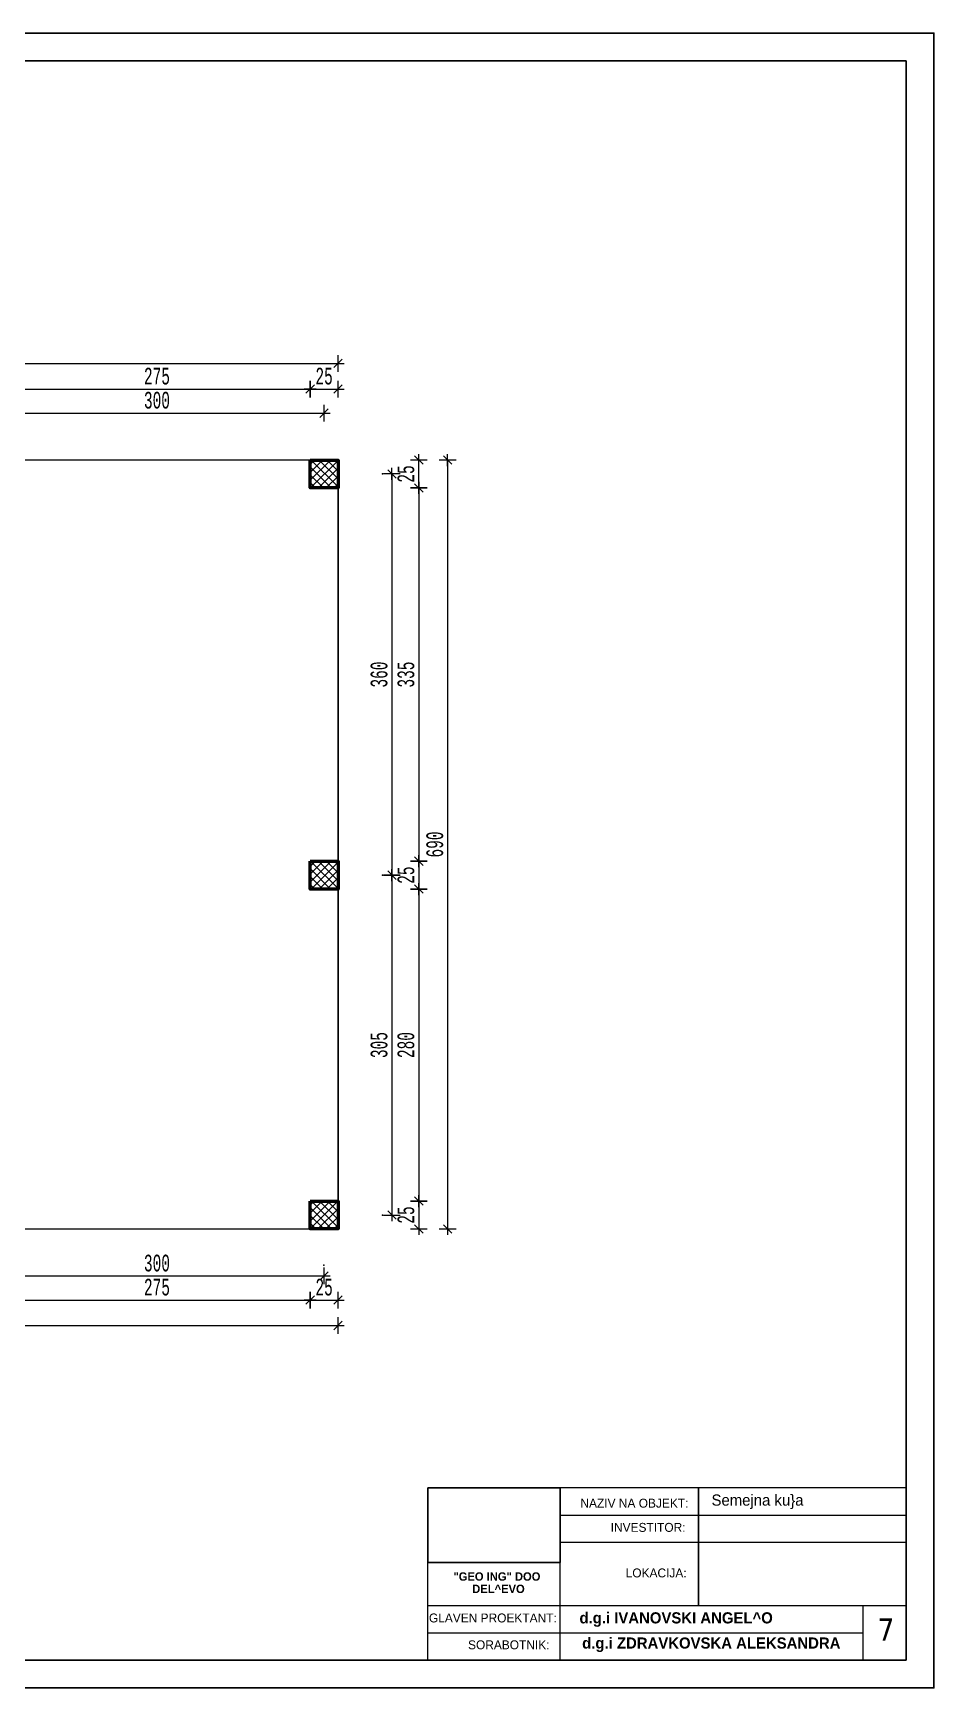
# Model space of a CAD drawing. Header units: inches. Extents: x -11900 to 13037, y 1089 to 2583.
# Drawn here: x -7921 to -7112, y 1098 to 2583 of the extents above; entities that cross this region are included whole.
import ezdxf

# ---------------------------------------------------------------- set-up
doc = ezdxf.new("R2010")
doc.units = ezdxf.units.IN
doc.header["$MEASUREMENT"] = 0
doc.linetypes.add('- Двойно прекъснати линии', pattern=[1093.611073, 529.166651, -211.666656, 141.111112, -211.666656])
for name, color, linetype in [('1 _ Плочи - Основни.Structural - Bearing', 7, 'Continuous'), ('6 _ - Конструктивни оси.Dimensioning', 7, 'Continuous'), ('PECAT', 7, 'Continuous'), ('Structural - Bearing', 7, 'Continuous')]:
    doc.layers.add(name, color=color, linetype=linetype)
doc.layers.add('KOTI', color=150, linetype='Continuous', lineweight=9)
doc.layers.add('Pecat_Pen_No__1', color=7, linetype='Continuous', lineweight=13)
doc.layers.add('New_Structural - Bearing_Pen_No__8', color=7, linetype='Continuous', lineweight=35, true_color=0xa80f02)
doc.styles.add('GENERATED_STYLE_5', font='arialbd.ttf')
doc.styles.add('koti', font='monotxt.shx', dxfattribs={"width": 0.6, "height": 15})
doc.styles.get("Standard").update_dxf_attribs({"font": 'arial.ttf'})
doc.dimstyles.new('100', dxfattribs={"dimtxt": 15, "dimasz": 0.1, "dimexe": 0.18, "dimexo": 0.0625, "dimgap": 4, "dimtad": 1, "dimdec": 0, "dimzin": 12, "dimdsep": 46, "dimtxsty": 'koti', "dimblk": 'A$C321216CB', "dimcen": 0.09, "dimse1": 1, "dimse2": 1, "dimclrd": 256, "dimclrt": 256, "dimadec": 3, "dimazin": 0, "dimtfac": 1, "dimtdec": 0, "dimtix": 1, "dimtmove": 2, "dimatfit": 3, "dimldrblk": 'A$C321216CB', "dimfxl": 0.18, "dimtolj": 1, "dimtzin": 0, "dimlwd": -1, "dimarcsym": 0})
picture_1 = doc.add_image_def('image1.jpg', size_in_pixel=(1216, 687))

# ---------------------------------------------------------------- blocks, each defined once
blk = doc.blocks.new('A$C321216CB')
for p, q in [((-54, 0), (54, 0)), ((-38, -38), (38, 38)), ((0, -75), (0, 75))]:
    blk.add_line(p, q)
blk = doc.blocks.new('*D563')
at = {"layer": 'Defpoints', "color": 0, "transparency": 16777216}
for p in [(-7659.5, 2241.7), (-7959.6, 2219.6), (-7659.5, 2199.6)]:
    blk.add_point(p, dxfattribs=at)
at = {"layer": 'KOTI', "transparency": 16777216}
blk.add_line((-7959.5, 2241.7), (-7659.6, 2241.7), dxfattribs=at)
at = {"layer": 'KOTI', "transparency": 16777216, "xscale": 0.1, "yscale": 0.1, "zscale": 0.1, "rotation": 180}
blk.add_blockref('A$C321216CB', (-7959.6, 2241.7), dxfattribs=at)
at = {"layer": 'KOTI', "transparency": 16777216, "xscale": 0.1, "yscale": 0.1, "zscale": 0.1}
blk.add_blockref('A$C321216CB', (-7659.5, 2241.7), dxfattribs=at)
at = {"layer": 'KOTI', "transparency": 16777216, "insert": (-7809.5, 2253.2), "char_height": 15, "attachment_point": 5, "style": 'koti'}
blk.add_mtext('\\A1;300', dxfattribs=at)
blk = doc.blocks.new('*D564')
at = {"layer": 'Defpoints', "color": 0, "transparency": 16777216}
for p in [(-7672, 2263.3), (-7947, 2199.6), (-7672, 2199.6)]:
    blk.add_point(p, dxfattribs=at)
at = {"layer": 'KOTI', "transparency": 16777216}
blk.add_line((-7946.9, 2263.3), (-7672.1, 2263.3), dxfattribs=at)
at = {"layer": 'KOTI', "transparency": 16777216, "xscale": 0.1, "yscale": 0.1, "zscale": 0.1, "rotation": 180}
blk.add_blockref('A$C321216CB', (-7947, 2263.3), dxfattribs=at)
at = {"layer": 'KOTI', "transparency": 16777216, "xscale": 0.1, "yscale": 0.1, "zscale": 0.1}
blk.add_blockref('A$C321216CB', (-7672, 2263.3), dxfattribs=at)
at = {"layer": 'KOTI', "transparency": 16777216, "insert": (-7809.5, 2274.8), "char_height": 15, "attachment_point": 5, "style": 'koti'}
blk.add_mtext('\\A1;275', dxfattribs=at)
blk = doc.blocks.new('*D565')
at = {"layer": 'Defpoints', "color": 0, "transparency": 16777216}
for p in [(-7647, 2263.3), (-7672, 2199.6), (-7647, 2199.6)]:
    blk.add_point(p, dxfattribs=at)
at = {"layer": 'KOTI', "transparency": 16777216}
blk.add_line((-7671.9, 2263.3), (-7647.1, 2263.3), dxfattribs=at)
at = {"layer": 'KOTI', "transparency": 16777216, "xscale": 0.1, "yscale": 0.1, "zscale": 0.1, "rotation": 180}
blk.add_blockref('A$C321216CB', (-7672, 2263.3), dxfattribs=at)
at = {"layer": 'KOTI', "transparency": 16777216, "xscale": 0.1, "yscale": 0.1, "zscale": 0.1}
blk.add_blockref('A$C321216CB', (-7647, 2263.3), dxfattribs=at)
at = {"layer": 'KOTI', "transparency": 16777216, "insert": (-7659.5, 2274.8), "char_height": 15, "attachment_point": 5, "style": 'koti'}
blk.add_mtext('\\A1;25', dxfattribs=at)
blk = doc.blocks.new('*D566')
at = {"layer": 'Defpoints', "color": 0, "transparency": 16777216}
for p in [(-7647, 2286.3), (-8847, 2199.6), (-7647, 2199.6)]:
    blk.add_point(p, dxfattribs=at)
at = {"layer": 'KOTI', "transparency": 16777216}
blk.add_line((-8846.9, 2286.3), (-7647.1, 2286.3), dxfattribs=at)
at = {"layer": 'KOTI', "transparency": 16777216, "xscale": 0.1, "yscale": 0.1, "zscale": 0.1, "rotation": 180}
blk.add_blockref('A$C321216CB', (-8847, 2286.3), dxfattribs=at)
at = {"layer": 'KOTI', "transparency": 16777216, "xscale": 0.1, "yscale": 0.1, "zscale": 0.1}
blk.add_blockref('A$C321216CB', (-7647, 2286.3), dxfattribs=at)
at = {"layer": 'KOTI', "transparency": 16777216, "insert": (-8247, 2297.8), "char_height": 15, "attachment_point": 5, "style": 'koti'}
blk.add_mtext('\\A1;1200', dxfattribs=at)
blk = doc.blocks.new('*D574')
at = {"layer": 'Defpoints', "color": 0, "transparency": 16777216}
for p in [(-7659.5, 1509.6), (-7959.6, 1489.5), (-7659.5, 1467.4)]:
    blk.add_point(p, dxfattribs=at)
at = {"layer": 'KOTI', "transparency": 16777216}
blk.add_line((-7959.5, 1467.4), (-7659.6, 1467.4), dxfattribs=at)
at = {"layer": 'KOTI', "transparency": 16777216, "xscale": 0.1, "yscale": 0.1, "zscale": 0.1, "rotation": 180}
blk.add_blockref('A$C321216CB', (-7959.6, 1467.4), dxfattribs=at)
at = {"layer": 'KOTI', "transparency": 16777216, "xscale": 0.1, "yscale": 0.1, "zscale": 0.1}
blk.add_blockref('A$C321216CB', (-7659.5, 1467.4), dxfattribs=at)
at = {"layer": 'KOTI', "transparency": 16777216, "insert": (-7809.5, 1478.9), "char_height": 15, "attachment_point": 5, "style": 'koti'}
blk.add_mtext('\\A1;300', dxfattribs=at)
blk = doc.blocks.new('*D575')
at = {"layer": 'Defpoints', "color": 0, "transparency": 16777216}
for p in [(-7947, 1509.6), (-7672, 1509.6), (-7672, 1445.8)]:
    blk.add_point(p, dxfattribs=at)
at = {"layer": 'KOTI', "transparency": 16777216}
blk.add_line((-7946.9, 1445.8), (-7672.1, 1445.8), dxfattribs=at)
at = {"layer": 'KOTI', "transparency": 16777216, "xscale": 0.1, "yscale": 0.1, "zscale": 0.1, "rotation": 180}
blk.add_blockref('A$C321216CB', (-7947, 1445.8), dxfattribs=at)
at = {"layer": 'KOTI', "transparency": 16777216, "xscale": 0.1, "yscale": 0.1, "zscale": 0.1}
blk.add_blockref('A$C321216CB', (-7672, 1445.8), dxfattribs=at)
at = {"layer": 'KOTI', "transparency": 16777216, "insert": (-7809.5, 1457.3), "char_height": 15, "attachment_point": 5, "style": 'koti'}
blk.add_mtext('\\A1;275', dxfattribs=at)
blk = doc.blocks.new('*D576')
at = {"layer": 'Defpoints', "color": 0, "transparency": 16777216}
for p in [(-7672, 1509.6), (-7647, 1509.6), (-7647, 1445.8)]:
    blk.add_point(p, dxfattribs=at)
at = {"layer": 'KOTI', "transparency": 16777216}
blk.add_line((-7671.9, 1445.8), (-7647.1, 1445.8), dxfattribs=at)
at = {"layer": 'KOTI', "transparency": 16777216, "xscale": 0.1, "yscale": 0.1, "zscale": 0.1, "rotation": 180}
blk.add_blockref('A$C321216CB', (-7672, 1445.8), dxfattribs=at)
at = {"layer": 'KOTI', "transparency": 16777216, "xscale": 0.1, "yscale": 0.1, "zscale": 0.1}
blk.add_blockref('A$C321216CB', (-7647, 1445.8), dxfattribs=at)
at = {"layer": 'KOTI', "transparency": 16777216, "insert": (-7659.5, 1457.3), "char_height": 15, "attachment_point": 5, "style": 'koti'}
blk.add_mtext('\\A1;25', dxfattribs=at)
blk = doc.blocks.new('*D577')
at = {"layer": 'Defpoints', "color": 0, "transparency": 16777216}
for p in [(-8847, 1509.6), (-7647, 1509.6), (-7647, 1422.9)]:
    blk.add_point(p, dxfattribs=at)
at = {"layer": 'KOTI', "transparency": 16777216}
blk.add_line((-8846.9, 1422.9), (-7647.1, 1422.9), dxfattribs=at)
at = {"layer": 'KOTI', "transparency": 16777216, "xscale": 0.1, "yscale": 0.1, "zscale": 0.1, "rotation": 180}
blk.add_blockref('A$C321216CB', (-8847, 1422.9), dxfattribs=at)
at = {"layer": 'KOTI', "transparency": 16777216, "xscale": 0.1, "yscale": 0.1, "zscale": 0.1}
blk.add_blockref('A$C321216CB', (-7647, 1422.9), dxfattribs=at)
at = {"layer": 'KOTI', "transparency": 16777216, "insert": (-8247, 1434.4), "char_height": 15, "attachment_point": 5, "style": 'koti'}
blk.add_mtext('\\A1;1200', dxfattribs=at)
blk = doc.blocks.new('A$C64DE500B')
at = {"layer": 'Structural - Bearing', "linetype": 'Continuous', "lineweight": 13}
h = blk.add_hatch(dxfattribs=at)
h.set_pattern_fill('1_БЕТОН_СГЛОБЯЕМИ_ЕЛЕМЕН_E7', color=256, scale=0.05, style=0, pattern_type=2)
h.set_pattern_definition([(45, (-5686.0305, -103.5566), (-3.5355335, 3.5355335), []), (135, (-5686.0305, -103.5566), (3.5355335, 3.5355335), [])])
h.paths.add_polyline_path([(25, 0), (25, 25), (0, 25), (0, 0)])
at = {"layer": 'New_Structural - Bearing_Pen_No__8', "color": 14, "linetype": 'Continuous', "lineweight": 50, "true_color": 0xa80f02}
blk.add_lwpolyline([(0, 25), (25, 25), (25, 0), (0, 0), (0, 25)], dxfattribs=at)
blk = doc.blocks.new('*D579')
at = {"layer": 'Defpoints', "color": 0, "transparency": 16777216}
for p in [(-7574.5, 2187.1), (-7598.6, 1827.1), (-7574.5, 1827.1)]:
    blk.add_point(p, dxfattribs=at)
at = {"layer": 'KOTI', "transparency": 16777216}
blk.add_line((-7598.6, 2187), (-7598.6, 1827.2), dxfattribs=at)
at = {"layer": 'KOTI', "transparency": 16777216, "xscale": 0.1, "yscale": 0.1, "zscale": 0.1}
for p, rotation in [((-7598.6, 2187.1), 90), ((-7598.6, 1827.1), 270)]:
    blk.add_blockref('A$C321216CB', p, dxfattribs=dict(at, rotation=rotation))
at = {"layer": 'KOTI', "transparency": 16777216, "insert": (-7610.1, 2007.1), "char_height": 15, "attachment_point": 5, "rotation": 90, "style": 'koti'}
blk.add_mtext('\\A1;360', dxfattribs=at)
blk = doc.blocks.new('*D580')
at = {"layer": 'Defpoints', "color": 0, "transparency": 16777216}
for p in [(-7647, 2174.6), (-7647, 1839.6), (-7574.5, 1839.6)]:
    blk.add_point(p, dxfattribs=at)
at = {"layer": 'KOTI', "transparency": 16777216}
blk.add_line((-7574.5, 2174.5), (-7574.5, 1839.7), dxfattribs=at)
at = {"layer": 'KOTI', "transparency": 16777216, "xscale": 0.1, "yscale": 0.1, "zscale": 0.1}
for p, rotation in [((-7574.5, 2174.6), 90), ((-7574.5, 1839.6), 270)]:
    blk.add_blockref('A$C321216CB', p, dxfattribs=dict(at, rotation=rotation))
at = {"layer": 'KOTI', "transparency": 16777216, "insert": (-7586, 2007.1), "char_height": 15, "attachment_point": 5, "rotation": 90, "style": 'koti'}
blk.add_mtext('\\A1;335', dxfattribs=at)
blk = doc.blocks.new('*D581')
at = {"layer": 'Defpoints', "color": 0, "transparency": 16777216}
for p in [(-7647, 1839.6), (-7647, 1814.6), (-7574.5, 1814.6)]:
    blk.add_point(p, dxfattribs=at)
at = {"layer": 'KOTI', "transparency": 16777216}
blk.add_line((-7574.5, 1839.5), (-7574.5, 1814.7), dxfattribs=at)
at = {"layer": 'KOTI', "transparency": 16777216, "xscale": 0.1, "yscale": 0.1, "zscale": 0.1}
for p, rotation in [((-7574.5, 1839.6), 90), ((-7574.5, 1814.6), 270)]:
    blk.add_blockref('A$C321216CB', p, dxfattribs=dict(at, rotation=rotation))
at = {"layer": 'KOTI', "transparency": 16777216, "insert": (-7586, 1827.1), "char_height": 15, "attachment_point": 5, "rotation": 90, "style": 'koti'}
blk.add_mtext('\\A1;25', dxfattribs=at)
blk = doc.blocks.new('*D582')
at = {"layer": 'Defpoints', "color": 0, "transparency": 16777216}
for p in [(-7647, 1814.6), (-7647, 1534.6), (-7574.5, 1534.6)]:
    blk.add_point(p, dxfattribs=at)
at = {"layer": 'KOTI', "transparency": 16777216}
blk.add_line((-7574.5, 1814.5), (-7574.5, 1534.7), dxfattribs=at)
at = {"layer": 'KOTI', "transparency": 16777216, "xscale": 0.1, "yscale": 0.1, "zscale": 0.1}
for p, rotation in [((-7574.5, 1814.6), 90), ((-7574.5, 1534.6), 270)]:
    blk.add_blockref('A$C321216CB', p, dxfattribs=dict(at, rotation=rotation))
at = {"layer": 'KOTI', "transparency": 16777216, "insert": (-7586, 1674.6), "char_height": 15, "attachment_point": 5, "rotation": 90, "style": 'koti'}
blk.add_mtext('\\A1;280', dxfattribs=at)
blk = doc.blocks.new('*D583')
at = {"layer": 'Defpoints', "color": 0, "transparency": 16777216}
for p in [(-7647, 1534.6), (-7647, 1509.6), (-7574.5, 1509.6)]:
    blk.add_point(p, dxfattribs=at)
at = {"layer": 'KOTI', "transparency": 16777216}
blk.add_line((-7574.5, 1534.5), (-7574.5, 1509.7), dxfattribs=at)
at = {"layer": 'KOTI', "transparency": 16777216, "xscale": 0.1, "yscale": 0.1, "zscale": 0.1}
for p, rotation in [((-7574.5, 1534.6), 90), ((-7574.5, 1509.6), 270)]:
    blk.add_blockref('A$C321216CB', p, dxfattribs=dict(at, rotation=rotation))
at = {"layer": 'KOTI', "transparency": 16777216, "insert": (-7586, 1522.1), "char_height": 15, "attachment_point": 5, "rotation": 90, "style": 'koti'}
blk.add_mtext('\\A1;25', dxfattribs=at)
blk = doc.blocks.new('*D584')
at = {"layer": 'Defpoints', "color": 0, "transparency": 16777216}
for p in [(-7647, 2199.6), (-7647, 1509.6), (-7548.6, 1509.6)]:
    blk.add_point(p, dxfattribs=at)
at = {"layer": 'KOTI', "transparency": 16777216}
blk.add_line((-7548.6, 2199.5), (-7548.6, 1509.7), dxfattribs=at)
at = {"layer": 'KOTI', "transparency": 16777216, "xscale": 0.1, "yscale": 0.1, "zscale": 0.1}
for p, rotation in [((-7548.6, 2199.6), 90), ((-7548.6, 1509.6), 270)]:
    blk.add_blockref('A$C321216CB', p, dxfattribs=dict(at, rotation=rotation))
at = {"layer": 'KOTI', "transparency": 16777216, "insert": (-7560.1, 1854.6), "char_height": 15, "attachment_point": 5, "rotation": 90, "style": 'koti'}
blk.add_mtext('\\A1;690', dxfattribs=at)
blk = doc.blocks.new('*D585')
at = {"layer": 'Defpoints', "color": 0, "transparency": 16777216}
for p in [(-7574.5, 1827.1), (-7622.3, 1522.1), (-7598.6, 1522.1)]:
    blk.add_point(p, dxfattribs=at)
at = {"layer": 'KOTI', "transparency": 16777216}
blk.add_line((-7598.6, 1827), (-7598.6, 1522.2), dxfattribs=at)
at = {"layer": 'KOTI', "transparency": 16777216, "xscale": 0.1, "yscale": 0.1, "zscale": 0.1}
for p, rotation in [((-7598.6, 1827.1), 90), ((-7598.6, 1522.1), 270)]:
    blk.add_blockref('A$C321216CB', p, dxfattribs=dict(at, rotation=rotation))
at = {"layer": 'KOTI', "transparency": 16777216, "insert": (-7610.1, 1674.6), "char_height": 15, "attachment_point": 5, "rotation": 90, "style": 'koti'}
blk.add_mtext('\\A1;305', dxfattribs=at)
blk = doc.blocks.new('*D586')
at = {"layer": 'Defpoints', "color": 0, "transparency": 16777216}
for p in [(-7663, 2199.6), (-7574.5, 2199.6), (-7647, 2174.6)]:
    blk.add_point(p, dxfattribs=at)
at = {"layer": 'KOTI', "transparency": 16777216}
blk.add_line((-7574.5, 2174.7), (-7574.5, 2199.5), dxfattribs=at)
at = {"layer": 'KOTI', "transparency": 16777216, "xscale": 0.1, "yscale": 0.1, "zscale": 0.1}
for p, rotation in [((-7574.5, 2199.6), 90), ((-7574.5, 2174.6), 270)]:
    blk.add_blockref('A$C321216CB', p, dxfattribs=dict(at, rotation=rotation))
at = {"layer": 'KOTI', "transparency": 16777216, "insert": (-7586, 2187.1), "char_height": 15, "attachment_point": 5, "rotation": 90, "style": 'koti'}
blk.add_mtext('\\A1;25', dxfattribs=at)

msp = doc.modelspace()

# ---------------------------------------------------------------- linework, layer by layer
msp.add_line((-7323.4, 1277.3), (-7323.4, 1171.7))
for points in [[(-9212.2, 1097.7), (-7112.2, 1097.7), (-7112.2, 2582.7), (-9212.2, 2582.7)], [(-9187.2, 1122.7), (-7137.2, 1122.7), (-7137.2, 2557.7), (-9187.2, 2557.7)]]:
    msp.add_lwpolyline(points, close=True)
msp.add_lwpolyline([(-7647, 2199.6), (-7647, 1534.6)])
at = {"layer": '1 _ Плочи - Основни.Structural - Bearing', "linetype": 'Continuous', "lineweight": 20, "ltscale": 0.01, "flags": 128}
msp.add_lwpolyline([(-7647, 2199.6), (-7647, 2199.6), (-8847, 2199.6), (-8847, 1509.6), (-7647, 1509.6)], dxfattribs=at)
at = {"layer": '6 _ - Конструктивни оси.Dimensioning', "linetype": '- Двойно прекъснати линии', "lineweight": 13, "ltscale": 0.01}
for p in [(-7607, 2187.1), (-7607, 2187.1), (-7607, 1827.1), (-7607, 1827.1), (-7607, 1522.1), (-7607, 1522.1)]:
    msp.add_point(p, dxfattribs=at)
at = {"layer": 'KOTI'}
for p in [(-7598.6, 2187.1), (-7598.6, 2187.1), (-7598.6, 1827.1), (-7598.6, 1827.1), (-7598.6, 1522.1), (-7598.6, 1522.1), (-7659.6, 1477.1), (-7659.6, 1477.1)]:
    msp.add_point(p, dxfattribs=at)
at = {"layer": 'PECAT', "linetype": 'Continuous', "lineweight": 13}
for p, q in [((-7566.4, 1224.4), (-7566.4, 1277.3)), ((-7566.4, 1250.9), (-7566.4, 1277.3)), ((-7566.4, 1204.1), (-7566.4, 1277.3)), ((-7137.2, 1277.3), (-7539.5, 1277.3)), ((-7447.6, 1122.6), (-7447.6, 1277.3)), ((-7447.6, 1224.4), (-7447.6, 1277.3)), ((-7566.4, 1210.2), (-7566.4, 1263.1)), ((-7566.4, 1252.8), (-7566.4, 1252.8)), ((-7447.6, 1252.8), (-7137.2, 1252.8)), ((-7566.4, 1122.7), (-7566.4, 1228.5)), ((-7566.4, 1228.4), (-7566.4, 1228.4)), ((-7447.6, 1228.4), (-7137.2, 1228.4)), ((-7566.4, 1171.7), (-7137.2, 1171.7)), ((-7323.4, 1171.7), (-7137.2, 1171.7)), ((-7175.6, 1122.7), (-7175.6, 1171.7)), ((-7566.4, 1147.2), (-7175.6, 1147.2))]:
    msp.add_line(p, q, dxfattribs=at)

# ---------------------------------------------------------------- block references
for p in [(-7672, 2174.6), (-7672, 1814.6), (-7672, 1509.6)]:
    msp.add_blockref('A$C64DE500B', p)

# ---------------------------------------------------------------- texts
at = {"layer": 'PECAT', "ltscale": 0.1, "insert": (-7162.7, 1160.2), "char_height": 20, "width": 45.6, "attachment_point": 1}
msp.add_mtext('{\\fTahoma|b0|i0|c0|p34;\\C0;7}', dxfattribs=at)
at = {"layer": 'Pecat_Pen_No__1', "linetype": 'Continuous', "style": 'GENERATED_STYLE_5'}
for s, insert, char_height, attachment_point in [('{\\fMAC C Swiss|b0|i0|c0|p34;NAZIV NA OBJEKT:}', (-7381, 1267.5), 8, 2), ('{\\fMAC C Swiss|b0|i0|c0|p34;Semejna ku\\}a}', (-7311.8, 1271.3), 10, 1), ('{\\fMAC C Swiss|b0|i0|c0|p34;LOKACIJA:}', (-7361.5, 1204.9), 8, 2)]:
    msp.add_mtext(s, dxfattribs=dict(at, insert=insert, char_height=char_height, attachment_point=attachment_point))
for s, insert, char_height, width, attachment_point in [('{\\fMAC C Swiss|b0|i0|c0|p34;INVESTITOR:}', (-7368.7, 1245.8), 8, 94.063, 2), ('{\\fMAC C Swiss|b0|i0|c0|p34;GLAVEN PROEKTANT:}', (-7565.4, 1164.5), 8, 224.137, 1), ('{\\fMAC C Swiss|b1|i0|c0|p34;d.g.i IVANOVSKI ANGEL^ O }', (-7430.3, 1165.6), 10, 328.61, 1), ('\\pi-30,l40,t40;{\\fMAC C Swiss|b1|i0|c0|p34;d.g.i ZDRAVKOVSKA ALEKSANDRA   }', (-7437.9, 1143), 10, 328.61, 1), ('{\\fMAC C Swiss|b0|i0|c0|p34;SORABOTNIK:}', (-7530.3, 1140.4), 8, 224.137, 1)]:
    msp.add_mtext(s, dxfattribs=dict(at, insert=insert, char_height=char_height, width=width, attachment_point=attachment_point))
at = {"layer": 'Pecat_Pen_No__1', "linetype": 'Continuous', "insert": (-7504.4, 1192.1), "char_height": 7.5, "attachment_point": 5, "line_spacing_factor": 0.887159, "style": 'GENERATED_STYLE_5'}
msp.add_mtext('\\A1;{\\fMAC C Swiss|b1|i0|c0|p34;"GEO ING" DOO\\P DEL^ EVO}', dxfattribs=at)

# ---------------------------------------------------------------- dimensions: what is measured, and where the dimension line sits
at = {"layer": 'KOTI'}
for base, p1, p2, picture, middle in [((-7647, 2286.3), (-8847, 2199.6), (-7647, 2199.6), '*D566', (-8247, 2297.8)), ((-7672, 2263.3), (-7947, 2199.6), (-7672, 2199.6), '*D564', (-7809.5, 2274.8)), ((-7647, 2263.3), (-7672, 2199.6), (-7647, 2199.6), '*D565', (-7659.5, 2274.8)), ((-7659.5, 2241.7), (-7959.6, 2219.6), (-7659.5, 2199.6), '*D563', (-7809.5, 2253.2)), ((-7647, 1422.9), (-8847, 1509.6), (-7647, 1509.6), '*D577', (-8247, 1434.4)), ((-7659.5, 1467.4), (-7959.6, 1489.5), (-7659.5, 1509.6), '*D574', (-7809.5, 1478.9)), ((-7672, 1445.8), (-7947, 1509.6), (-7672, 1509.6), '*D575', (-7809.5, 1457.3)), ((-7647, 1445.8), (-7672, 1509.6), (-7647, 1509.6), '*D576', (-7659.5, 1457.3))]:
    dim = msp.add_linear_dim(base=base, p1=p1, p2=p2, dimstyle='100', dxfattribs=at)
    dim.commit()
    dim.dimension.update_dxf_attribs({"geometry": picture, "text_midpoint": middle})
for base, p1, p2, picture, middle in [((-7574.5, 2199.6), (-7647, 2174.6), (-7663, 2199.6), '*D586', (-7586, 2187.1)), ((-7548.6, 1509.6), (-7647, 2199.6), (-7647, 1509.6), '*D584', (-7560.1, 1854.6)), ((-7598.6, 1827.1), (-7574.5, 2187.1), (-7574.5, 1827.1), '*D579', (-7610.1, 2007.1)), ((-7574.5, 1839.6), (-7647, 2174.6), (-7647, 1839.6), '*D580', (-7586, 2007.1)), ((-7574.5, 1814.6), (-7647, 1839.6), (-7647, 1814.6), '*D581', (-7586, 1827.1)), ((-7598.6, 1522.1), (-7574.5, 1827.1), (-7622.3, 1522.1), '*D585', (-7610.1, 1674.6)), ((-7574.5, 1534.6), (-7647, 1814.6), (-7647, 1534.6), '*D582', (-7586, 1674.6)), ((-7574.5, 1509.6), (-7647, 1534.6), (-7647, 1509.6), '*D583', (-7586, 1522.1))]:
    dim = msp.add_linear_dim(base=base, p1=p1, p2=p2, angle=90, dimstyle='100', dxfattribs=at)
    dim.commit()
    dim.dimension.update_dxf_attribs({"geometry": picture, "text_midpoint": middle})

# ---------------------------------------------------------------- pictures from other files: only their frames are drawn
image = msp.add_image(picture_1, insert=(-7566.4, 1210.2), size_in_units=(118.7, 67.1))
image.dxf.flags = 7

doc.saveas('drawing.dxf')
